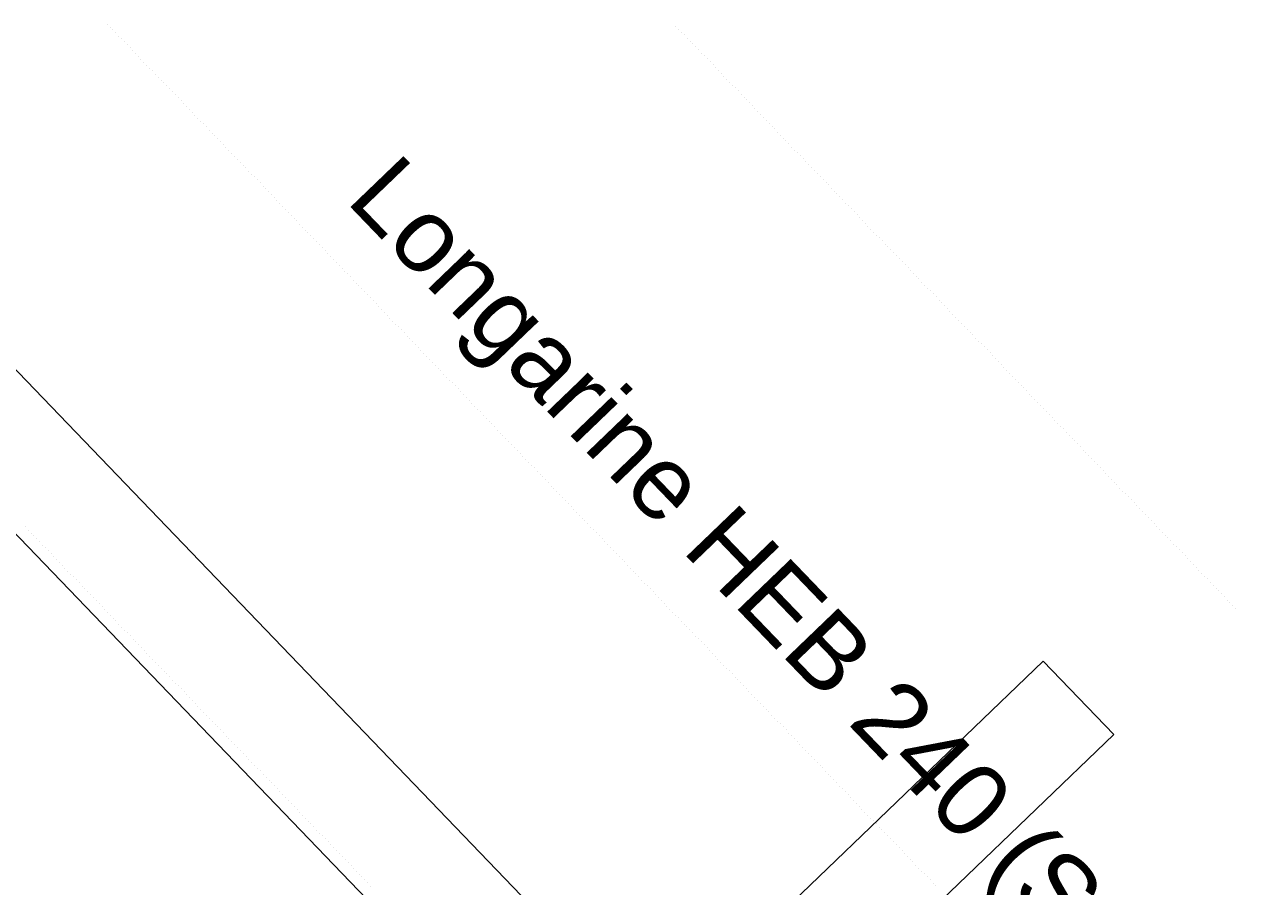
# Model space of a CAD drawing. Header units: metres. Extents: x 2687650.8 to 2687727.1, y 1234407.3 to 1234484.3.
# Drawn here: x 2687702.79 to 2687705.763, y 1234454.457 to 1234456.571 of the extents above; entities that cross this region are included whole.
import ezdxf

# ---------------------------------------------------------------- set-up
doc = ezdxf.new("R2010")
doc.units = ezdxf.units.M
doc.layers.add('PDF_E_Schnitte_1_50', color=7, linetype='Continuous', true_color=0x7f7f7f)
doc.layers.add('PDF_Ebene 2', color=7, linetype='Continuous')
doc.layers.add('PDF_Text', color=7, linetype='Continuous')
doc.styles.add('PDF Arial', font='arial.ttf')

# ---------------------------------------------------------------- blocks, each defined once
blk = doc.blocks.new('A$C1c84ec86')
at = {"layer": 'PDF_E_Schnitte_1_50', "lineweight": 18}
for points in [[(3661.05, 3911.25), (3661.05, 4043.33), (3686.03, 4043.33), (3686.03, 3911.25)], [(3351.17, 3911.25), (3853.04, 3911.25), (3853.04, 3883.31), (3853.04, 3609.19), (3853.04, 3584.21), (3346.3, 3584.21)], [(3351.17, 3883.31), (3828.06, 3883.31), (3828.06, 3609.19), (3345.03, 3609.19)]]:
    blk.add_lwpolyline(points, dxfattribs=at)
at = {"layer": 'PDF_Ebene 2', "lineweight": 20}
for points in [[(3486.42, 4086.3), (3486.42, 4086.3)], [(3487.48, 4086.3), (3487.48, 4086.3)], [(3488.54, 4086.3), (3488.54, 4086.3)], [(3489.39, 4086.3), (3489.39, 4086.3)], [(3490.44, 4086.3), (3490.44, 4086.3)], [(3491.5, 4086.3), (3491.5, 4086.3)], [(3492.35, 4086.3), (3492.35, 4086.3)], [(3493.41, 4086.3), (3493.41, 4086.3)], [(3494.47, 4086.3), (3494.47, 4086.3)], [(3495.52, 4086.3), (3495.52, 4086.3)], [(3496.37, 4086.3), (3496.37, 4086.3)], [(3497.43, 4086.3), (3497.43, 4086.3)], [(3498.49, 4086.3), (3498.49, 4086.3)], [(3499.55, 4086.3), (3499.55, 4086.3)], [(3500.39, 4086.3), (3500.39, 4086.3)], [(3501.45, 4086.3), (3501.45, 4086.3)], [(3502.51, 4086.3), (3502.51, 4086.3)], [(3503.36, 4086.3), (3503.36, 4086.3)], [(3504.42, 4086.3), (3504.42, 4086.3)], [(3505.47, 4086.3), (3505.47, 4086.3)], [(3506.53, 4086.3), (3506.53, 4086.3)], [(3507.38, 4086.3), (3507.38, 4086.3)], [(3508.44, 4086.3), (3508.44, 4086.3)], [(3509.5, 4086.3), (3509.5, 4086.3)], [(3510.55, 4086.3), (3510.55, 4086.3)], [(3511.4, 4086.3), (3511.4, 4086.3)], [(3512.46, 4086.3), (3512.46, 4086.3)], [(3513.52, 4086.3), (3513.52, 4086.3)], [(3514.36, 4086.3), (3514.36, 4086.3)], [(3515.42, 4086.3), (3515.42, 4086.3)], [(3516.48, 4086.3), (3516.48, 4086.3)], [(3517.54, 4086.3), (3517.54, 4086.3)], [(3518.39, 4086.3), (3518.39, 4086.3)], [(3519.44, 4086.3), (3519.44, 4086.3)], [(3520.5, 4086.3), (3520.5, 4086.3)], [(3521.35, 4086.3), (3521.35, 4086.3)], [(3522.41, 4086.3), (3522.41, 4086.3)], [(3523.47, 4086.3), (3523.47, 4086.3)], [(3524.52, 4086.3), (3524.52, 4086.3)], [(3525.37, 4086.3), (3525.37, 4086.3)], [(3526.43, 4086.3), (3526.43, 4086.3)], [(3527.49, 4086.3), (3527.49, 4086.3)], [(3528.55, 4086.3), (3528.55, 4086.3)], [(3529.39, 4086.3), (3529.39, 4086.3)], [(3530.45, 4086.3), (3530.45, 4086.3)], [(3531.51, 4086.3), (3531.51, 4086.3)], [(3532.36, 4086.3), (3532.36, 4086.3)], [(3533.41, 4086.3), (3533.41, 4086.3)], [(3534.47, 4086.3), (3534.47, 4086.3)], [(3535.53, 4086.3), (3535.53, 4086.3)], [(3536.38, 4086.3), (3536.38, 4086.3)], [(3537.44, 4086.3), (3537.44, 4086.3)], [(3538.49, 4086.3), (3538.49, 4086.3)], [(3539.55, 4086.3), (3539.55, 4086.3)], [(3540.4, 4086.3), (3540.4, 4086.3)], [(3541.46, 4086.3), (3541.46, 4086.3)], [(3542.52, 4086.3), (3542.52, 4086.3)], [(3543.36, 4086.3), (3543.36, 4086.3)], [(3544.42, 4086.3), (3544.42, 4086.3)], [(3545.48, 4086.3), (3545.48, 4086.3)], [(3546.54, 4086.3), (3546.54, 4086.3)], [(3547.38, 4086.3), (3547.38, 4086.3)], [(3548.44, 4086.3), (3548.44, 4086.3)], [(3549.5, 4086.3), (3549.5, 4086.3)], [(3550.56, 4086.3), (3550.56, 4086.3)], [(3551.41, 4086.3), (3551.41, 4086.3)], [(3552.46, 4086.3), (3552.46, 4086.3)], [(3553.52, 4086.3), (3553.52, 4086.3)], [(3554.37, 4086.3), (3554.37, 4086.3)], [(3555.43, 4086.3), (3555.43, 4086.3)], [(3556.49, 4086.3), (3556.49, 4086.3)], [(3557.54, 4086.3), (3557.54, 4086.3)], [(3558.39, 4086.3), (3558.39, 4086.3)], [(3559.45, 4086.3), (3559.45, 4086.3)], [(3560.51, 4086.3), (3560.51, 4086.3)], [(3561.35, 4086.3), (3561.35, 4086.3)], [(3562.41, 4086.3), (3562.41, 4086.3)], [(3563.47, 4086.3), (3563.47, 4086.3)], [(3564.53, 4086.3), (3564.53, 4086.3)], [(3565.38, 4086.3), (3565.38, 4086.3)], [(3566.43, 4086.3), (3566.43, 4086.3)], [(3567.49, 4086.3), (3567.49, 4086.3)], [(3568.55, 4086.3), (3568.55, 4086.3)], [(3569.4, 4086.3), (3569.4, 4086.3)], [(3570.46, 4086.3), (3570.46, 4086.3)], [(3571.51, 4086.3), (3571.51, 4086.3)], [(3572.36, 4086.3), (3572.36, 4086.3)], [(3573.42, 4086.3), (3573.42, 4086.3)], [(3574.48, 4086.3), (3574.48, 4086.3)], [(3575.54, 4086.3), (3575.54, 4086.3)], [(3576.38, 4086.3), (3576.38, 4086.3)], [(3577.44, 4086.3), (3577.44, 4086.3)], [(3578.5, 4086.3), (3578.5, 4086.3)], [(3579.56, 4086.3), (3579.56, 4086.3)], [(3580.4, 4086.3), (3580.4, 4086.3)], [(3581.46, 4086.3), (3581.46, 4086.3)], [(3582.52, 4086.3), (3582.52, 4086.3)], [(3583.37, 4086.3), (3583.37, 4086.3)], [(3584.43, 4086.3), (3584.43, 4086.3)], [(3585.48, 4086.3), (3585.48, 4086.3)], [(3586.54, 4086.3), (3586.54, 4086.3)], [(3587.39, 4086.3), (3587.39, 4086.3)], [(3588.45, 4086.3), (3588.45, 4086.3)], [(3589.51, 4086.3), (3589.51, 4086.3)], [(3590.56, 4086.3), (3590.56, 4086.3)], [(3591.41, 4086.3), (3591.41, 4086.3)], [(3592.47, 4086.3), (3592.47, 4086.3)], [(3593.53, 4086.3), (3593.53, 4086.3)], [(3594.38, 4086.3), (3594.38, 4086.3)], [(3595.43, 4086.3), (3595.43, 4086.3)], [(3596.49, 4086.3), (3596.49, 4086.3)], [(3597.55, 4086.3), (3597.55, 4086.3)], [(3598.4, 4086.3), (3598.4, 4086.3)], [(3599.46, 4086.3), (3599.46, 4086.3)], [(3600.51, 4086.3), (3600.51, 4086.3)], [(3601.57, 4086.3), (3601.57, 4086.3)], [(3602.42, 4086.3), (3602.42, 4086.3)], [(3603.48, 4086.3), (3603.48, 4086.3)], [(3604.54, 4086.3), (3604.54, 4086.3)], [(3605.38, 4086.3), (3605.38, 4086.3)], [(3606.44, 4086.3), (3606.44, 4086.3)], [(3607.5, 4086.3), (3607.5, 4086.3)], [(3608.56, 4086.3), (3608.56, 4086.3)], [(3609.4, 4086.3), (3609.4, 4086.3)], [(3610.46, 4086.3), (3610.46, 4086.3)], [(3611.52, 4086.3), (3611.52, 4086.3)], [(3612.37, 4086.3), (3612.37, 4086.3)], [(3613.43, 4086.3), (3613.43, 4086.3)], [(3614.48, 4086.3), (3614.48, 4086.3)], [(3615.54, 4086.3), (3615.54, 4086.3)], [(3616.39, 4086.3), (3616.39, 4086.3)], [(3617.45, 4086.3), (3617.45, 4086.3)], [(3618.51, 4086.3), (3618.51, 4086.3)], [(3619.56, 4086.3), (3619.56, 4086.3)], [(3620.41, 4086.3), (3620.41, 4086.3)], [(3621.47, 4086.3), (3621.47, 4086.3)], [(3622.53, 4086.3), (3622.53, 4086.3)], [(3623.37, 4086.3), (3623.37, 4086.3)], [(3624.43, 4086.3), (3624.43, 4086.3)], [(3625.49, 4086.3), (3625.49, 4086.3)], [(3626.55, 4086.3), (3626.55, 4086.3)], [(3627.4, 4086.3), (3627.4, 4086.3)], [(3628.45, 4086.3), (3628.45, 4086.3)], [(3629.51, 4086.3), (3629.51, 4086.3)], [(3630.57, 4086.3), (3630.57, 4086.3)], [(3631.42, 4086.3), (3631.42, 4086.3)], [(3632.48, 4086.3), (3632.48, 4086.3)], [(3633.53, 4086.3), (3633.53, 4086.3)], [(3634.38, 4086.3), (3634.38, 4086.3)], [(3635.44, 4086.3), (3635.44, 4086.3)], [(3636.5, 4086.3), (3636.5, 4086.3)], [(3637.56, 4086.3), (3637.56, 4086.3)], [(3638.4, 4086.3), (3638.4, 4086.3)], [(3639.46, 4086.3), (3639.46, 4086.3)], [(3640.52, 4086.3), (3640.52, 4086.3)], [(3641.58, 4086.3), (3641.58, 4086.3)], [(3642.42, 4086.3), (3642.42, 4086.3)], [(3643.48, 4086.3), (3643.48, 4086.3)], [(3644.54, 4086.3), (3644.54, 4086.3)], [(3645.39, 4086.3), (3645.39, 4086.3)], [(3646.45, 4086.3), (3646.45, 4086.3)], [(3647.5, 4086.3), (3647.5, 4086.3)], [(3648.56, 4086.3), (3648.56, 4086.3)], [(3649.41, 4086.3), (3649.41, 4086.3)], [(3650.47, 4086.3), (3650.47, 4086.3)], [(3651.53, 4086.3), (3651.53, 4086.3)], [(3652.37, 4086.3), (3652.37, 4086.3)], [(3653.43, 4086.3), (3653.43, 4086.3)], [(3654.49, 4086.3), (3654.49, 4086.3)], [(3655.55, 4086.3), (3655.55, 4086.3)], [(3656.39, 4086.3), (3656.39, 4086.3)], [(3657.45, 4086.3), (3657.45, 4086.3)], [(3658.51, 4086.3), (3658.51, 4086.3)], [(3659.57, 4086.3), (3659.57, 4086.3)], [(3660.42, 4086.3), (3660.42, 4086.3)], [(3661.47, 4086.3), (3661.47, 4086.3)], [(3662.53, 4086.3), (3662.53, 4086.3)], [(3663.38, 4086.3), (3663.38, 4086.3)], [(3664.44, 4086.3), (3664.44, 4086.3)], [(3665.5, 4086.3), (3665.5, 4086.3)], [(3666.55, 4086.3), (3666.55, 4086.3)], [(3667.4, 4086.3), (3667.4, 4086.3)], [(3668.46, 4086.3), (3668.46, 4086.3)], [(3669.52, 4086.3), (3669.52, 4086.3)], [(3670.58, 4086.3), (3670.58, 4086.3)], [(3671.42, 4086.3), (3671.42, 4086.3)], [(3672.48, 4086.3), (3672.48, 4086.3)], [(3673.54, 4086.3), (3673.54, 4086.3)], [(3674.39, 4086.3), (3674.39, 4086.3)], [(3675.44, 4086.3), (3675.44, 4086.3)], [(3676.5, 4086.3), (3676.5, 4086.3)], [(3677.56, 4086.3), (3677.56, 4086.3)], [(3678.41, 4086.3), (3678.41, 4086.3)], [(3679.47, 4086.3), (3679.47, 4086.3)], [(3680.52, 4086.3), (3680.52, 4086.3)], [(3681.58, 4086.3), (3681.58, 4086.3)], [(3682.43, 4086.3), (3682.43, 4086.3)], [(3683.49, 4086.3), (3683.49, 4086.3)], [(3684.55, 4086.3), (3684.55, 4086.3)], [(3389.48, 3986.18), (3389.48, 3986.18)], [(3390.54, 3986.18), (3390.54, 3986.18)], [(3391.38, 3986.18), (3391.38, 3986.18)], [(3392.44, 3986.18), (3392.44, 3986.18)], [(3393.5, 3986.18), (3393.5, 3986.18)], [(3394.35, 3986.18), (3394.35, 3986.18)], [(3395.4, 3986.18), (3395.4, 3986.18)], [(3396.46, 3986.18), (3396.46, 3986.18)], [(3397.52, 3986.18), (3397.52, 3986.18)], [(3398.37, 3986.18), (3398.37, 3986.18)], [(3399.43, 3986.18), (3399.43, 3986.18)], [(3400.48, 3986.18), (3400.48, 3986.18)], [(3401.33, 3986.18), (3401.33, 3986.18)], [(3402.39, 3986.18), (3402.39, 3986.18)], [(3403.45, 3986.18), (3403.45, 3986.18)], [(3404.51, 3986.18), (3404.51, 3986.18)], [(3405.35, 3986.18), (3405.35, 3986.18)], [(3406.41, 3986.18), (3406.41, 3986.18)], [(3407.47, 3986.18), (3407.47, 3986.18)], [(3408.53, 3986.18), (3408.53, 3986.18)], [(3409.38, 3986.18), (3409.38, 3986.18)], [(3410.43, 3986.18), (3410.43, 3986.18)], [(3411.49, 3986.18), (3411.49, 3986.18)], [(3412.34, 3986.18), (3412.34, 3986.18)], [(3413.4, 3986.18), (3413.4, 3986.18)], [(3414.46, 3986.18), (3414.46, 3986.18)], [(3415.51, 3986.18), (3415.51, 3986.18)], [(3416.36, 3986.18), (3416.36, 3986.18)], [(3417.42, 3986.18), (3417.42, 3986.18)], [(3418.48, 3986.18), (3418.48, 3986.18)], [(3419.54, 3986.18), (3419.54, 3986.18)], [(3420.38, 3986.18), (3420.38, 3986.18)], [(3421.44, 3986.18), (3421.44, 3986.18)], [(3422.5, 3986.18), (3422.5, 3986.18)], [(3423.35, 3986.18), (3423.35, 3986.18)], [(3424.4, 3986.18), (3424.4, 3986.18)], [(3425.46, 3986.18), (3425.46, 3986.18)], [(3426.52, 3986.18), (3426.52, 3986.18)], [(3427.37, 3986.18), (3427.37, 3986.18)], [(3428.43, 3986.18), (3428.43, 3986.18)], [(3429.48, 3986.18), (3429.48, 3986.18)], [(3430.54, 3986.18), (3430.54, 3986.18)], [(3431.39, 3986.18), (3431.39, 3986.18)], [(3432.45, 3986.18), (3432.45, 3986.18)], [(3433.51, 3986.18), (3433.51, 3986.18)], [(3434.35, 3986.18), (3434.35, 3986.18)], [(3435.41, 3986.18), (3435.41, 3986.18)], [(3436.47, 3986.18), (3436.47, 3986.18)], [(3437.53, 3986.18), (3437.53, 3986.18)], [(3438.37, 3986.18), (3438.37, 3986.18)], [(3439.43, 3986.18), (3439.43, 3986.18)], [(3440.49, 3986.18), (3440.49, 3986.18)], [(3441.34, 3986.18), (3441.34, 3986.18)], [(3442.4, 3986.18), (3442.4, 3986.18)], [(3443.45, 3986.18), (3443.45, 3986.18)], [(3444.51, 3986.18), (3444.51, 3986.18)], [(3445.36, 3986.18), (3445.36, 3986.18)], [(3446.42, 3986.18), (3446.42, 3986.18)], [(3447.48, 3986.18), (3447.48, 3986.18)], [(3448.53, 3986.18), (3448.53, 3986.18)], [(3449.38, 3986.18), (3449.38, 3986.18)], [(3450.44, 3986.18), (3450.44, 3986.18)], [(3451.5, 3986.18), (3451.5, 3986.18)], [(3452.34, 3986.18), (3452.34, 3986.18)], [(3453.4, 3986.18), (3453.4, 3986.18)], [(3454.46, 3986.18), (3454.46, 3986.18)], [(3455.52, 3986.18), (3455.52, 3986.18)], [(3456.37, 3986.18), (3456.37, 3986.18)], [(3457.42, 3986.18), (3457.42, 3986.18)], [(3458.48, 3986.18), (3458.48, 3986.18)], [(3459.54, 3986.18), (3459.54, 3986.18)], [(3460.39, 3986.18), (3460.39, 3986.18)], [(3461.45, 3986.18), (3461.45, 3986.18)], [(3462.5, 3986.18), (3462.5, 3986.18)], [(3463.35, 3986.18), (3463.35, 3986.18)], [(3464.41, 3986.18), (3464.41, 3986.18)], [(3465.47, 3986.18), (3465.47, 3986.18)], [(3466.53, 3986.18), (3466.53, 3986.18)], [(3467.37, 3986.18), (3467.37, 3986.18)], [(3468.43, 3986.18), (3468.43, 3986.18)], [(3469.49, 3986.18), (3469.49, 3986.18)], [(3470.55, 3986.18), (3470.55, 3986.18)], [(3471.39, 3986.18), (3471.39, 3986.18)], [(3472.45, 3986.18), (3472.45, 3986.18)], [(3473.51, 3986.18), (3473.51, 3986.18)], [(3474.36, 3986.18), (3474.36, 3986.18)], [(3475.42, 3986.18), (3475.42, 3986.18)], [(3476.47, 3986.18), (3476.47, 3986.18)], [(3477.53, 3986.18), (3477.53, 3986.18)], [(3478.38, 3986.18), (3478.38, 3986.18)], [(3479.44, 3986.18), (3479.44, 3986.18)], [(3480.5, 3986.18), (3480.5, 3986.18)], [(3481.34, 3986.18), (3481.34, 3986.18)], [(3482.4, 3986.18), (3482.4, 3986.18)], [(3483.46, 3986.18), (3483.46, 3986.18)], [(3484.52, 3986.18), (3484.52, 3986.18)], [(3485.36, 3986.18), (3485.36, 3986.18)], [(3486.42, 3986.18), (3486.42, 3986.18)], [(3487.48, 3986.18), (3487.48, 3986.18)], [(3488.54, 3986.18), (3488.54, 3986.18)], [(3489.39, 3986.18), (3489.39, 3986.18)], [(3490.44, 3986.18), (3490.44, 3986.18)], [(3491.5, 3986.18), (3491.5, 3986.18)], [(3492.35, 3986.18), (3492.35, 3986.18)], [(3493.41, 3986.18), (3493.41, 3986.18)], [(3494.47, 3986.18), (3494.47, 3986.18)], [(3495.52, 3986.18), (3495.52, 3986.18)], [(3496.37, 3986.18), (3496.37, 3986.18)], [(3497.43, 3986.18), (3497.43, 3986.18)], [(3498.49, 3986.18), (3498.49, 3986.18)], [(3499.55, 3986.18), (3499.55, 3986.18)], [(3500.39, 3986.18), (3500.39, 3986.18)], [(3501.45, 3986.18), (3501.45, 3986.18)], [(3502.51, 3986.18), (3502.51, 3986.18)], [(3503.36, 3986.18), (3503.36, 3986.18)], [(3504.42, 3986.18), (3504.42, 3986.18)], [(3505.47, 3986.18), (3505.47, 3986.18)], [(3506.53, 3986.18), (3506.53, 3986.18)], [(3507.38, 3986.18), (3507.38, 3986.18)], [(3508.44, 3986.18), (3508.44, 3986.18)], [(3509.5, 3986.18), (3509.5, 3986.18)], [(3510.55, 3986.18), (3510.55, 3986.18)], [(3511.4, 3986.18), (3511.4, 3986.18)], [(3512.46, 3986.18), (3512.46, 3986.18)], [(3513.52, 3986.18), (3513.52, 3986.18)], [(3514.36, 3986.18), (3514.36, 3986.18)], [(3515.42, 3986.18), (3515.42, 3986.18)], [(3516.48, 3986.18), (3516.48, 3986.18)], [(3517.54, 3986.18), (3517.54, 3986.18)], [(3518.39, 3986.18), (3518.39, 3986.18)], [(3519.44, 3986.18), (3519.44, 3986.18)], [(3520.5, 3986.18), (3520.5, 3986.18)], [(3521.35, 3986.18), (3521.35, 3986.18)], [(3522.41, 3986.18), (3522.41, 3986.18)], [(3523.47, 3986.18), (3523.47, 3986.18)], [(3524.52, 3986.18), (3524.52, 3986.18)], [(3525.37, 3986.18), (3525.37, 3986.18)], [(3526.43, 3986.18), (3526.43, 3986.18)], [(3527.49, 3986.18), (3527.49, 3986.18)], [(3528.55, 3986.18), (3528.55, 3986.18)], [(3529.39, 3986.18), (3529.39, 3986.18)], [(3530.45, 3986.18), (3530.45, 3986.18)], [(3531.51, 3986.18), (3531.51, 3986.18)], [(3532.36, 3986.18), (3532.36, 3986.18)], [(3533.41, 3986.18), (3533.41, 3986.18)], [(3534.47, 3986.18), (3534.47, 3986.18)], [(3535.53, 3986.18), (3535.53, 3986.18)], [(3536.38, 3986.18), (3536.38, 3986.18)], [(3537.44, 3986.18), (3537.44, 3986.18)], [(3538.49, 3986.18), (3538.49, 3986.18)], [(3539.55, 3986.18), (3539.55, 3986.18)], [(3540.4, 3986.18), (3540.4, 3986.18)], [(3541.46, 3986.18), (3541.46, 3986.18)], [(3542.52, 3986.18), (3542.52, 3986.18)], [(3543.36, 3986.18), (3543.36, 3986.18)], [(3544.42, 3986.18), (3544.42, 3986.18)], [(3545.48, 3986.18), (3545.48, 3986.18)], [(3546.54, 3986.18), (3546.54, 3986.18)], [(3547.38, 3986.18), (3547.38, 3986.18)], [(3548.44, 3986.18), (3548.44, 3986.18)], [(3549.5, 3986.18), (3549.5, 3986.18)], [(3550.56, 3986.18), (3550.56, 3986.18)], [(3551.41, 3986.18), (3551.41, 3986.18)], [(3552.46, 3986.18), (3552.46, 3986.18)], [(3553.52, 3986.18), (3553.52, 3986.18)], [(3554.37, 3986.18), (3554.37, 3986.18)], [(3555.43, 3986.18), (3555.43, 3986.18)], [(3556.49, 3986.18), (3556.49, 3986.18)], [(3557.54, 3986.18), (3557.54, 3986.18)], [(3558.39, 3986.18), (3558.39, 3986.18)], [(3559.45, 3986.18), (3559.45, 3986.18)], [(3560.51, 3986.18), (3560.51, 3986.18)], [(3561.35, 3986.18), (3561.35, 3986.18)], [(3562.41, 3986.18), (3562.41, 3986.18)], [(3563.47, 3986.18), (3563.47, 3986.18)], [(3564.53, 3986.18), (3564.53, 3986.18)], [(3565.38, 3986.18), (3565.38, 3986.18)], [(3566.43, 3986.18), (3566.43, 3986.18)], [(3567.49, 3986.18), (3567.49, 3986.18)], [(3568.55, 3986.18), (3568.55, 3986.18)], [(3569.4, 3986.18), (3569.4, 3986.18)], [(3570.46, 3986.18), (3570.46, 3986.18)], [(3571.51, 3986.18), (3571.51, 3986.18)], [(3572.36, 3986.18), (3572.36, 3986.18)], [(3573.42, 3986.18), (3573.42, 3986.18)], [(3574.48, 3986.18), (3574.48, 3986.18)], [(3575.54, 3986.18), (3575.54, 3986.18)], [(3576.38, 3986.18), (3576.38, 3986.18)], [(3577.44, 3986.18), (3577.44, 3986.18)], [(3578.5, 3986.18), (3578.5, 3986.18)], [(3579.56, 3986.18), (3579.56, 3986.18)], [(3580.4, 3986.18), (3580.4, 3986.18)], [(3581.46, 3986.18), (3581.46, 3986.18)], [(3582.52, 3986.18), (3582.52, 3986.18)], [(3583.37, 3986.18), (3583.37, 3986.18)], [(3584.43, 3986.18), (3584.43, 3986.18)], [(3585.48, 3986.18), (3585.48, 3986.18)], [(3586.54, 3986.18), (3586.54, 3986.18)], [(3587.39, 3986.18), (3587.39, 3986.18)], [(3588.45, 3986.18), (3588.45, 3986.18)], [(3589.51, 3986.18), (3589.51, 3986.18)], [(3590.56, 3986.18), (3590.56, 3986.18)], [(3591.41, 3986.18), (3591.41, 3986.18)], [(3592.47, 3986.18), (3592.47, 3986.18)], [(3593.53, 3986.18), (3593.53, 3986.18)], [(3594.38, 3986.18), (3594.38, 3986.18)], [(3595.43, 3986.18), (3595.43, 3986.18)], [(3596.49, 3986.18), (3596.49, 3986.18)], [(3597.55, 3986.18), (3597.55, 3986.18)], [(3598.4, 3986.18), (3598.4, 3986.18)], [(3599.46, 3986.18), (3599.46, 3986.18)], [(3600.51, 3986.18), (3600.51, 3986.18)], [(3601.57, 3986.18), (3601.57, 3986.18)], [(3602.42, 3986.18), (3602.42, 3986.18)], [(3603.48, 3986.18), (3603.48, 3986.18)], [(3604.54, 3986.18), (3604.54, 3986.18)], [(3605.38, 3986.18), (3605.38, 3986.18)], [(3606.44, 3986.18), (3606.44, 3986.18)], [(3607.5, 3986.18), (3607.5, 3986.18)], [(3608.56, 3986.18), (3608.56, 3986.18)], [(3609.4, 3986.18), (3609.4, 3986.18)], [(3610.46, 3986.18), (3610.46, 3986.18)], [(3611.52, 3986.18), (3611.52, 3986.18)], [(3612.37, 3986.18), (3612.37, 3986.18)], [(3613.43, 3986.18), (3613.43, 3986.18)], [(3614.48, 3986.18), (3614.48, 3986.18)], [(3615.54, 3986.18), (3615.54, 3986.18)], [(3616.39, 3986.18), (3616.39, 3986.18)], [(3617.45, 3986.18), (3617.45, 3986.18)], [(3618.51, 3986.18), (3618.51, 3986.18)], [(3619.56, 3986.18), (3619.56, 3986.18)], [(3620.41, 3986.18), (3620.41, 3986.18)], [(3621.47, 3986.18), (3621.47, 3986.18)], [(3622.53, 3986.18), (3622.53, 3986.18)], [(3623.37, 3986.18), (3623.37, 3986.18)], [(3624.43, 3986.18), (3624.43, 3986.18)], [(3625.49, 3986.18), (3625.49, 3986.18)], [(3626.55, 3986.18), (3626.55, 3986.18)], [(3627.4, 3986.18), (3627.4, 3986.18)], [(3628.45, 3986.18), (3628.45, 3986.18)], [(3629.51, 3986.18), (3629.51, 3986.18)], [(3630.57, 3986.18), (3630.57, 3986.18)], [(3631.42, 3986.18), (3631.42, 3986.18)], [(3632.48, 3986.18), (3632.48, 3986.18)], [(3633.53, 3986.18), (3633.53, 3986.18)], [(3634.38, 3986.18), (3634.38, 3986.18)], [(3635.44, 3986.18), (3635.44, 3986.18)], [(3636.5, 3986.18), (3636.5, 3986.18)], [(3637.56, 3986.18), (3637.56, 3986.18)], [(3638.4, 3986.18), (3638.4, 3986.18)], [(3639.46, 3986.18), (3639.46, 3986.18)], [(3640.52, 3986.18), (3640.52, 3986.18)], [(3641.58, 3986.18), (3641.58, 3986.18)], [(3642.42, 3986.18), (3642.42, 3986.18)], [(3643.48, 3986.18), (3643.48, 3986.18)], [(3644.54, 3986.18), (3644.54, 3986.18)], [(3645.39, 3986.18), (3645.39, 3986.18)], [(3646.45, 3986.18), (3646.45, 3986.18)], [(3647.5, 3986.18), (3647.5, 3986.18)], [(3648.56, 3986.18), (3648.56, 3986.18)], [(3649.41, 3986.18), (3649.41, 3986.18)], [(3650.47, 3986.18), (3650.47, 3986.18)], [(3651.53, 3986.18), (3651.53, 3986.18)], [(3652.37, 3986.18), (3652.37, 3986.18)], [(3653.43, 3986.18), (3653.43, 3986.18)], [(3654.49, 3986.18), (3654.49, 3986.18)], [(3655.55, 3986.18), (3655.55, 3986.18)], [(3656.39, 3986.18), (3656.39, 3986.18)], [(3657.45, 3986.18), (3657.45, 3986.18)], [(3658.51, 3986.18), (3658.51, 3986.18)], [(3659.57, 3986.18), (3659.57, 3986.18)], [(3660.42, 3986.18), (3660.42, 3986.18)], [(3661.47, 3986.18), (3661.47, 3986.18)], [(3662.53, 3986.18), (3662.53, 3986.18)], [(3663.38, 3986.18), (3663.38, 3986.18)], [(3664.44, 3986.18), (3664.44, 3986.18)], [(3665.5, 3986.18), (3665.5, 3986.18)], [(3666.55, 3986.18), (3666.55, 3986.18)], [(3667.4, 3986.18), (3667.4, 3986.18)], [(3668.46, 3986.18), (3668.46, 3986.18)], [(3669.52, 3986.18), (3669.52, 3986.18)], [(3670.58, 3986.18), (3670.58, 3986.18)], [(3671.42, 3986.18), (3671.42, 3986.18)], [(3672.48, 3986.18), (3672.48, 3986.18)], [(3673.54, 3986.18), (3673.54, 3986.18)], [(3674.39, 3986.18), (3674.39, 3986.18)], [(3675.44, 3986.18), (3675.44, 3986.18)], [(3676.5, 3986.18), (3676.5, 3986.18)], [(3677.56, 3986.18), (3677.56, 3986.18)], [(3678.41, 3986.18), (3678.41, 3986.18)], [(3679.47, 3986.18), (3679.47, 3986.18)], [(3680.52, 3986.18), (3680.52, 3986.18)], [(3681.58, 3986.18), (3681.58, 3986.18)], [(3682.43, 3986.18), (3682.43, 3986.18)], [(3464.41, 3886.27), (3464.41, 3886.27)], [(3465.47, 3886.27), (3465.47, 3886.27)], [(3466.53, 3886.27), (3466.53, 3886.27)], [(3467.37, 3886.27), (3467.37, 3886.27)], [(3468.43, 3886.27), (3468.43, 3886.27)], [(3469.49, 3886.27), (3469.49, 3886.27)], [(3470.55, 3886.27), (3470.55, 3886.27)], [(3471.39, 3886.27), (3471.39, 3886.27)], [(3472.45, 3886.27), (3472.45, 3886.27)], [(3473.51, 3886.27), (3473.51, 3886.27)], [(3474.36, 3886.27), (3474.36, 3886.27)], [(3475.42, 3886.27), (3475.42, 3886.27)], [(3476.47, 3886.27), (3476.47, 3886.27)], [(3477.53, 3886.27), (3477.53, 3886.27)], [(3478.38, 3886.27), (3478.38, 3886.27)], [(3479.44, 3886.27), (3479.44, 3886.27)], [(3480.5, 3886.27), (3480.5, 3886.27)], [(3481.34, 3886.27), (3481.34, 3886.27)], [(3482.4, 3886.27), (3482.4, 3886.27)], [(3483.46, 3886.27), (3483.46, 3886.27)], [(3484.52, 3886.27), (3484.52, 3886.27)], [(3485.36, 3886.27), (3485.36, 3886.27)], [(3486.42, 3886.27), (3486.42, 3886.27)], [(3487.48, 3886.27), (3487.48, 3886.27)], [(3488.54, 3886.27), (3488.54, 3886.27)], [(3489.39, 3886.27), (3489.39, 3886.27)], [(3490.44, 3886.27), (3490.44, 3886.27)], [(3491.5, 3886.27), (3491.5, 3886.27)], [(3492.35, 3886.27), (3492.35, 3886.27)], [(3493.41, 3886.27), (3493.41, 3886.27)], [(3494.47, 3886.27), (3494.47, 3886.27)], [(3495.52, 3886.27), (3495.52, 3886.27)], [(3496.37, 3886.27), (3496.37, 3886.27)], [(3497.43, 3886.27), (3497.43, 3886.27)], [(3498.49, 3886.27), (3498.49, 3886.27)], [(3499.55, 3886.27), (3499.55, 3886.27)], [(3500.39, 3886.27), (3500.39, 3886.27)], [(3501.45, 3886.27), (3501.45, 3886.27)], [(3502.51, 3886.27), (3502.51, 3886.27)], [(3503.36, 3886.27), (3503.36, 3886.27)], [(3504.42, 3886.27), (3504.42, 3886.27)], [(3505.47, 3886.27), (3505.47, 3886.27)], [(3506.53, 3886.27), (3506.53, 3886.27)], [(3507.38, 3886.27), (3507.38, 3886.27)], [(3508.44, 3886.27), (3508.44, 3886.27)], [(3509.5, 3886.27), (3509.5, 3886.27)], [(3510.55, 3886.27), (3510.55, 3886.27)], [(3511.4, 3886.27), (3511.4, 3886.27)], [(3512.46, 3886.27), (3512.46, 3886.27)], [(3513.52, 3886.27), (3513.52, 3886.27)], [(3514.36, 3886.27), (3514.36, 3886.27)], [(3515.42, 3886.27), (3515.42, 3886.27)], [(3516.48, 3886.27), (3516.48, 3886.27)], [(3517.54, 3886.27), (3517.54, 3886.27)], [(3518.39, 3886.27), (3518.39, 3886.27)], [(3519.44, 3886.27), (3519.44, 3886.27)], [(3520.5, 3886.27), (3520.5, 3886.27)], [(3521.35, 3886.27), (3521.35, 3886.27)], [(3522.41, 3886.27), (3522.41, 3886.27)], [(3523.47, 3886.27), (3523.47, 3886.27)], [(3524.52, 3886.27), (3524.52, 3886.27)], [(3525.37, 3886.27), (3525.37, 3886.27)], [(3526.43, 3886.27), (3526.43, 3886.27)], [(3527.49, 3886.27), (3527.49, 3886.27)], [(3528.55, 3886.27), (3528.55, 3886.27)], [(3529.39, 3886.27), (3529.39, 3886.27)], [(3530.45, 3886.27), (3530.45, 3886.27)], [(3531.51, 3886.27), (3531.51, 3886.27)], [(3532.36, 3886.27), (3532.36, 3886.27)], [(3533.41, 3886.27), (3533.41, 3886.27)], [(3534.47, 3886.27), (3534.47, 3886.27)], [(3535.53, 3886.27), (3535.53, 3886.27)], [(3536.38, 3886.27), (3536.38, 3886.27)], [(3537.44, 3886.27), (3537.44, 3886.27)], [(3538.49, 3886.27), (3538.49, 3886.27)], [(3539.55, 3886.27), (3539.55, 3886.27)], [(3540.4, 3886.27), (3540.4, 3886.27)], [(3541.46, 3886.27), (3541.46, 3886.27)], [(3542.52, 3886.27), (3542.52, 3886.27)], [(3543.36, 3886.27), (3543.36, 3886.27)], [(3544.42, 3886.27), (3544.42, 3886.27)], [(3545.48, 3886.27), (3545.48, 3886.27)], [(3546.54, 3886.27), (3546.54, 3886.27)], [(3547.38, 3886.27), (3547.38, 3886.27)], [(3548.44, 3886.27), (3548.44, 3886.27)], [(3549.5, 3886.27), (3549.5, 3886.27)], [(3550.56, 3886.27), (3550.56, 3886.27)], [(3551.41, 3886.27), (3551.41, 3886.27)], [(3552.46, 3886.27), (3552.46, 3886.27)], [(3553.52, 3886.27), (3553.52, 3886.27)], [(3554.37, 3886.27), (3554.37, 3886.27)], [(3555.43, 3886.27), (3555.43, 3886.27)], [(3556.49, 3886.27), (3556.49, 3886.27)], [(3557.54, 3886.27), (3557.54, 3886.27)], [(3558.39, 3886.27), (3558.39, 3886.27)], [(3559.45, 3886.27), (3559.45, 3886.27)], [(3560.51, 3886.27), (3560.51, 3886.27)], [(3561.35, 3886.27), (3561.35, 3886.27)], [(3562.41, 3886.27), (3562.41, 3886.27)], [(3563.47, 3886.27), (3563.47, 3886.27)], [(3564.53, 3886.27), (3564.53, 3886.27)], [(3565.38, 3886.27), (3565.38, 3886.27)], [(3566.43, 3886.27), (3566.43, 3886.27)], [(3567.49, 3886.27), (3567.49, 3886.27)], [(3568.55, 3886.27), (3568.55, 3886.27)], [(3569.4, 3886.27), (3569.4, 3886.27)], [(3570.46, 3886.27), (3570.46, 3886.27)], [(3571.51, 3886.27), (3571.51, 3886.27)], [(3572.36, 3886.27), (3572.36, 3886.27)], [(3573.42, 3886.27), (3573.42, 3886.27)], [(3574.48, 3886.27), (3574.48, 3886.27)], [(3575.54, 3886.27), (3575.54, 3886.27)], [(3576.38, 3886.27), (3576.38, 3886.27)], [(3577.44, 3886.27), (3577.44, 3886.27)], [(3578.5, 3886.27), (3578.5, 3886.27)], [(3579.56, 3886.27), (3579.56, 3886.27)], [(3580.4, 3886.27), (3580.4, 3886.27)], [(3581.46, 3886.27), (3581.46, 3886.27)], [(3582.52, 3886.27), (3582.52, 3886.27)], [(3583.37, 3886.27), (3583.37, 3886.27)], [(3584.43, 3886.27), (3584.43, 3886.27)], [(3585.48, 3886.27), (3585.48, 3886.27)], [(3586.54, 3886.27), (3586.54, 3886.27)]]:
    blk.add_lwpolyline(points, dxfattribs=at)
at = {"layer": 'PDF_Text', "insert": (3461.02, 3992.64), "char_height": 18.0015, "attachment_point": 7, "style": 'PDF Arial'}
blk.add_mtext('Longarine HEB 240 (S355)', dxfattribs=at)

msp = doc.modelspace()

# ---------------------------------------------------------------- block references
at = {"xscale": 0.01, "yscale": 0.01, "zscale": 0.01, "rotation": 313.8734409291175}
msp.add_blockref('A$C1c84ec86', (2687650.7677, 1234453.3784), dxfattribs=at)

doc.saveas('drawing.dxf')
